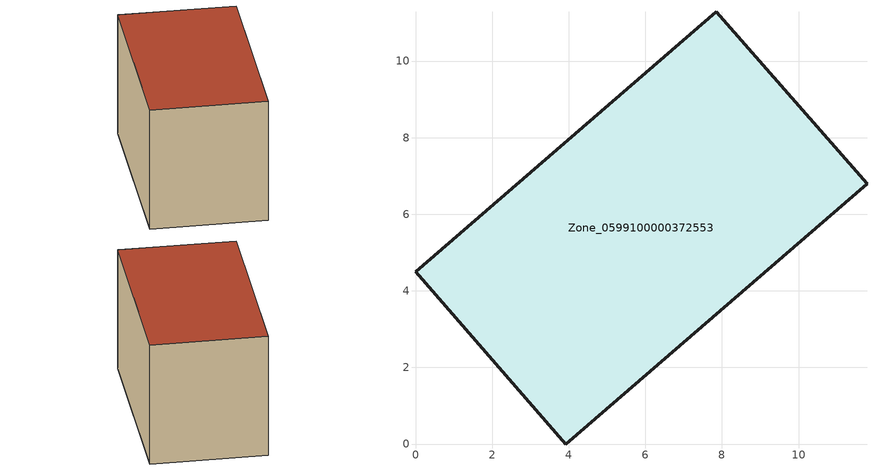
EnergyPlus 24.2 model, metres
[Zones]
Zone_0599100000372553
 floor ground (C_G): 11.79,6.79 3.92,0 0,4.49 7.86,11.28 z0
 wall outside (C_F): 3.92,0 11.79,6.79 7.86,11.28 0,4.49 3.92,0 z0:6.67
 roof outside (C_R): 7.86,11.28 0,4.49 3.92,0 11.79,6.79 z6.67
[BUILDING]
Pand.0599100000372553: North Axis=0; Terrain=City; Loads Convergence Tolerance Value=0.04; Temperature Convergence Tolerance Value=0.4; Solar Distribution=FullExterior; Maximum Number of Warmup Days=25; Minimum Number of Warmup Days=1
[Site:Location]
Rotterdam.The.Hague.AP_ZH_NLD Design_Conditions: Latitude=51.96; Longitude=4.45; Time Zone=1; Elevation=-4.5
[SITE:GROUNDTEMPERATURE:BUILDINGSURFACE]
18, 18, 18, 18, 18, 18, 18, 18, 18, 18, 18, 18
[MATERIAL] Thermal Absorptance=0.9; Solar Absorptance=0.7; Visible Absorptance=0.7
Name | Roughness | Thickness | Conductivity | Density | Specific Heat
G.D.1992-2005 | MediumSmooth | 0.15 | 0.06 | 540 | 1210
F.D.1992-2005 | Rough | 0.3 | 0.12 | 1920 | 840
R.D.1992-2005 | MediumRough | 0.2 | 0.08 | 1500 | 1000
[CONSTRUCTION]
C_G: G.D.1992-2005
C_F: F.D.1992-2005
C_R: R.D.1992-2005
[ZONE]
Zone_0599100000372553: Type=1; Multiplier=1; Ceiling Height=Autocalculate; Volume=Autocalculate; Floor Area=autocalculate; Part of Total Floor Area=Yes
[ZONEINFILTRATION:DESIGNFLOWRATE]
Infil_Zone_0599100000372553: Zone or ZoneList or Space or SpaceList=Zone_0599100000372553; Schedule=AlwaysOn; Design Flow Rate Calculation Method=Flow/Area; Flow Rate per Floor Area=0.0021; Constant Term Coefficient=1; Temperature Term Coefficient=0; Velocity Term Coefficient=0; Velocity Squared Term Coefficient=0
[HVACTEMPLATE:ZONE:IDEALLOADSAIRSYSTEM]
Zone_0599100000372553: Maximum Heating Supply Air Temperature=50; Minimum Cooling Supply Air Temperature=13; Maximum Heating Supply Air Humidity Ratio=0.0156; Minimum Cooling Supply Air Humidity Ratio=0.0077; Heating Limit=NoLimit; Cooling Limit=NoLimit; Dehumidification Control Type=ConstantSensibleHeatRatio; Cooling Sensible Heat Ratio=0.7; Dehumidification Setpoint=60; Humidification Control Type=None; Humidification Setpoint=30; Outdoor Air Method=None; Outdoor Air Flow Rate per Person=0.00944; Outdoor Air Flow Rate per Zone Floor Area=0; Outdoor Air Flow Rate per Zone=0; Demand Controlled Ventilation Type=None; Outdoor Air Economizer Type=NoEconomizer; Heat Recovery Type=None; Sensible Heat Recovery Effectiveness=0.7; Latent Heat Recovery Effectiveness=0.65
[ZONECONTROL:THERMOSTAT]
ThermostatControl_Zone_0599100000372553: Zone or ZoneList=Zone_0599100000372553; Control Type Schedule=DualSetpointControlType; Control 1=Thermostat_Zone_0599100000372553; Temperature Difference Between Cutout And Setpoint=0
[THERMOSTATSETPOINT:DUALSETPOINT]
Thermostat_Zone_0599100000372553: Heating Setpoint Temperature Schedule=HeatingSetpoint_Zone_0599100000372553; Cooling Setpoint Temperature Schedule=CoolingSetpoint_Zone_0599100000372553
[SCHEDULE:COMPACT]
HeatingSetpoint_Zone_0599100000372553: Through: 12/31, For: AllDays, Until: 24:00, 21
CoolingSetpoint_Zone_0599100000372553: Through: 12/31, For: AllDays, Until: 24:00, 24
DualSetpointControlType: Through: 12/31, For: AllDays, Until: 24:00, 4
AlwaysOn: Through: 12/31, For: AllDays, Until: 24:00, 1
